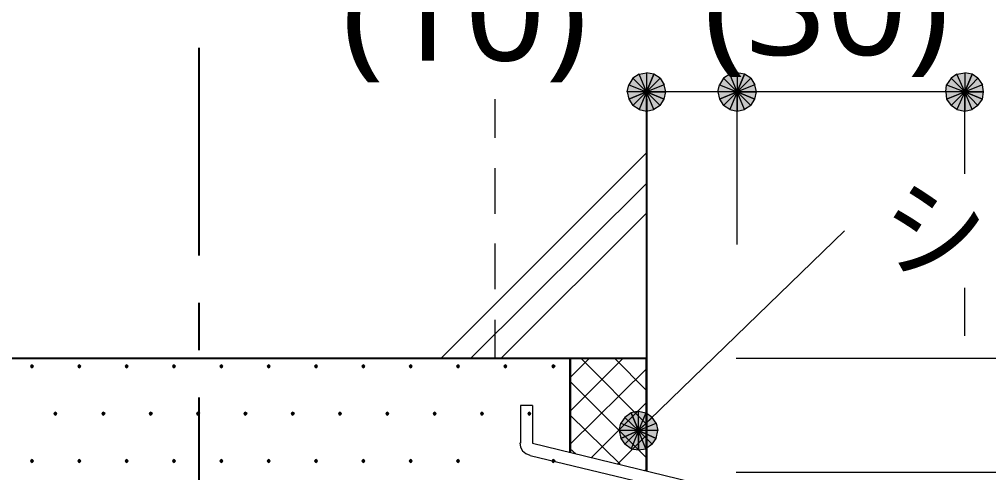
# Model space of a CAD drawing. Header units: millimetres. Extents: x 0 to 420, y 0 to 297.
# Drawn here: x 320.21 to 345.79, y 258.92 to 270.88 of the extents above; entities that cross this region are included whole.
import ezdxf
from ezdxf.enums import TextEntityAlignment as Align

# ---------------------------------------------------------------- set-up
doc = ezdxf.new("R2010")
doc.units = ezdxf.units.MM
doc.styles.add('kst32b', font='NotoSansJP-Variable.ttf')

msp = doc.modelspace()

# ---------------------------------------------------------------- hatches: boundary and pattern name
h = msp.add_hatch(color=7)
h.paths.add_polyline_path([(336.402, 269.325), (336.296, 269.155), (336.762, 268.965), (336.402, 269.325)])
h.paths.add_polyline_path([(336.296, 269.155), (336.762, 268.965), (336.254, 268.965), (336.296, 269.155)])
h.paths.add_polyline_path([(336.762, 268.965), (336.254, 268.965), (336.296, 268.774), (336.762, 268.965)])
h = msp.add_hatch(color=7)
h.paths.add_polyline_path([(336.952, 269.43), (336.762, 269.473), (336.762, 268.965), (336.952, 269.43)])
h.paths.add_polyline_path([(336.762, 269.473), (336.762, 268.965), (336.571, 269.43), (336.762, 269.473)])
h.paths.add_polyline_path([(336.762, 268.965), (336.571, 269.43), (336.402, 269.325), (336.762, 268.965)])
h = msp.add_hatch(color=7)
h.paths.add_polyline_path([(337.27, 268.965), (337.227, 269.155), (336.762, 268.965), (337.27, 268.965)])
h.paths.add_polyline_path([(337.227, 269.155), (336.762, 268.965), (337.121, 269.325), (337.227, 269.155)])
h.paths.add_polyline_path([(336.762, 268.965), (337.121, 269.325), (336.952, 269.43), (336.762, 268.965)])
h = msp.add_hatch(color=7)
h.paths.add_polyline_path([(338.794, 269.325), (338.688, 269.155), (339.154, 268.965), (338.794, 269.325)])
h.paths.add_polyline_path([(338.688, 269.155), (339.154, 268.965), (338.646, 268.965), (338.688, 269.155)])
h.paths.add_polyline_path([(339.154, 268.965), (338.646, 268.965), (338.688, 268.774), (339.154, 268.965)])
h = msp.add_hatch(color=7)
h.paths.add_polyline_path([(339.344, 269.43), (339.154, 269.473), (339.154, 268.965), (339.344, 269.43)])
h.paths.add_polyline_path([(339.154, 269.473), (339.154, 268.965), (338.963, 269.43), (339.154, 269.473)])
h.paths.add_polyline_path([(339.154, 268.965), (338.963, 269.43), (338.794, 269.325), (339.154, 268.965)])
h = msp.add_hatch(color=7)
h.paths.add_polyline_path([(339.662, 268.965), (339.619, 269.155), (339.154, 268.965), (339.662, 268.965)])
h.paths.add_polyline_path([(339.619, 269.155), (339.154, 268.965), (339.513, 269.325), (339.619, 269.155)])
h.paths.add_polyline_path([(339.154, 268.965), (339.513, 269.325), (339.344, 269.43), (339.154, 268.965)])
h = msp.add_hatch(color=7)
h.paths.add_polyline_path([(344.805, 269.325), (344.678, 269.155), (345.165, 268.965), (344.805, 269.325)])
h.paths.add_polyline_path([(344.678, 269.155), (345.165, 268.965), (344.657, 268.965), (344.678, 269.155)])
h.paths.add_polyline_path([(345.165, 268.965), (344.657, 268.965), (344.678, 268.774), (345.165, 268.965)])
h = msp.add_hatch(color=7)
h.paths.add_polyline_path([(345.355, 269.43), (345.165, 269.473), (345.165, 268.965), (345.355, 269.43)])
h.paths.add_polyline_path([(345.165, 269.473), (345.165, 268.965), (344.953, 269.43), (345.165, 269.473)])
h.paths.add_polyline_path([(345.165, 268.965), (344.953, 269.43), (344.805, 269.325), (345.165, 268.965)])
h = msp.add_hatch(color=7)
h.paths.add_polyline_path([(345.652, 268.965), (345.63, 269.155), (345.165, 268.965), (345.652, 268.965)])
h.paths.add_polyline_path([(345.63, 269.155), (345.165, 268.965), (345.504, 269.325), (345.63, 269.155)])
h.paths.add_polyline_path([(345.165, 268.965), (345.504, 269.325), (345.355, 269.43), (345.165, 268.965)])
h = msp.add_hatch(color=7)
h.paths.add_polyline_path([(336.296, 268.774), (336.402, 268.605), (336.762, 268.965), (336.296, 268.774)])
h.paths.add_polyline_path([(336.402, 268.605), (336.762, 268.965), (336.571, 268.499), (336.402, 268.605)])
h.paths.add_polyline_path([(336.762, 268.965), (336.571, 268.499), (336.762, 268.457), (336.762, 268.965)])
h = msp.add_hatch(color=7)
h.paths.add_polyline_path([(336.762, 268.457), (336.952, 268.499), (336.762, 268.965), (336.762, 268.457)])
h.paths.add_polyline_path([(336.952, 268.499), (336.762, 268.965), (337.121, 268.605), (336.952, 268.499)])
h.paths.add_polyline_path([(336.762, 268.965), (337.121, 268.605), (337.227, 268.774), (336.762, 268.965)])
for points in [[(337.227, 268.774), (337.27, 268.965), (336.762, 268.965), (337.227, 268.774)], [(339.619, 268.774), (339.662, 268.965), (339.154, 268.965), (339.619, 268.774)], [(345.63, 268.774), (345.652, 268.965), (345.165, 268.965), (345.63, 268.774)], [(320.548, 261.768), (320.527, 261.747), (320.506, 261.726), (320.527, 261.705), (320.548, 261.683), (320.569, 261.705), (320.59, 261.726), (320.569, 261.747), (320.548, 261.768)], [(321.797, 261.768), (321.776, 261.747), (321.754, 261.726), (321.776, 261.705), (321.797, 261.683), (321.818, 261.705), (321.839, 261.726), (321.818, 261.747), (321.797, 261.768)], [(323.046, 261.768), (323.025, 261.747), (323.003, 261.726), (323.025, 261.705), (323.046, 261.683), (323.067, 261.705), (323.088, 261.726), (323.067, 261.747), (323.046, 261.768)], [(324.295, 261.768), (324.273, 261.747), (324.252, 261.726), (324.273, 261.705), (324.295, 261.683), (324.316, 261.705), (324.337, 261.726), (324.316, 261.747), (324.295, 261.768)], [(325.543, 261.768), (325.522, 261.747), (325.501, 261.726), (325.522, 261.705), (325.543, 261.683), (325.564, 261.705), (325.586, 261.726), (325.564, 261.747), (325.543, 261.768)], [(326.792, 261.768), (326.771, 261.747), (326.75, 261.726), (326.771, 261.705), (326.792, 261.683), (326.813, 261.705), (326.834, 261.726), (326.813, 261.747), (326.792, 261.768)], [(328.041, 261.768), (328.02, 261.747), (327.999, 261.726), (328.02, 261.705), (328.041, 261.683), (328.062, 261.705), (328.083, 261.726), (328.062, 261.747), (328.041, 261.768)], [(329.29, 261.768), (329.269, 261.747), (329.248, 261.726), (329.269, 261.705), (329.29, 261.683), (329.311, 261.705), (329.332, 261.726), (329.311, 261.747), (329.29, 261.768)], [(330.539, 261.768), (330.518, 261.747), (330.496, 261.726), (330.518, 261.705), (330.539, 261.683), (330.56, 261.705), (330.581, 261.726), (330.56, 261.747), (330.539, 261.768)], [(331.787, 261.768), (331.766, 261.747), (331.745, 261.726), (331.766, 261.705), (331.787, 261.683), (331.809, 261.705), (331.83, 261.726), (331.809, 261.747), (331.787, 261.768)], [(333.036, 261.768), (333.015, 261.747), (332.994, 261.726), (333.015, 261.705), (333.036, 261.683), (333.057, 261.705), (333.079, 261.726), (333.057, 261.747), (333.036, 261.768)], [(334.306, 261.768), (334.285, 261.747), (334.264, 261.726), (334.285, 261.705), (334.306, 261.683), (334.328, 261.705), (334.349, 261.726), (334.328, 261.747), (334.306, 261.768)], [(321.162, 260.519), (321.141, 260.498), (321.12, 260.477), (321.141, 260.456), (321.162, 260.435), (321.183, 260.456), (321.204, 260.477), (321.183, 260.498), (321.162, 260.519)], [(322.432, 260.519), (322.411, 260.498), (322.389, 260.477), (322.411, 260.456), (322.432, 260.435), (322.453, 260.456), (322.474, 260.477), (322.453, 260.498), (322.432, 260.519)], [(323.681, 260.519), (323.659, 260.498), (323.638, 260.477), (323.659, 260.456), (323.681, 260.435), (323.702, 260.456), (323.723, 260.477), (323.702, 260.498), (323.681, 260.519)], [(324.929, 260.519), (324.908, 260.498), (324.887, 260.477), (324.908, 260.456), (324.929, 260.435), (324.951, 260.456), (324.972, 260.477), (324.951, 260.498), (324.929, 260.519)], [(326.178, 260.519), (326.157, 260.498), (326.136, 260.477), (326.157, 260.456), (326.178, 260.435), (326.2, 260.456), (326.221, 260.477), (326.2, 260.498), (326.178, 260.519)], [(327.427, 260.519), (327.406, 260.498), (327.385, 260.477), (327.406, 260.456), (327.427, 260.435), (327.448, 260.456), (327.47, 260.477), (327.448, 260.498), (327.427, 260.519)], [(328.676, 260.519), (328.655, 260.498), (328.634, 260.477), (328.655, 260.456), (328.676, 260.435), (328.697, 260.456), (328.718, 260.477), (328.697, 260.498), (328.676, 260.519)], [(329.925, 260.519), (329.904, 260.498), (329.882, 260.477), (329.904, 260.456), (329.925, 260.435), (329.946, 260.456), (329.967, 260.477), (329.946, 260.498), (329.925, 260.519)], [(331.174, 260.519), (331.153, 260.498), (331.131, 260.477), (331.153, 260.456), (331.174, 260.435), (331.195, 260.456), (331.216, 260.477), (331.195, 260.498), (331.174, 260.519)], [(332.422, 260.519), (332.401, 260.498), (332.38, 260.477), (332.401, 260.456), (332.422, 260.435), (332.444, 260.456), (332.465, 260.477), (332.444, 260.498), (332.422, 260.519)], [(333.671, 260.519), (333.65, 260.498), (333.629, 260.477), (333.65, 260.456), (333.671, 260.435), (333.693, 260.456), (333.714, 260.477), (333.693, 260.498), (333.671, 260.519)], [(336.36, 260.498), (336.19, 260.371), (336.55, 260.032), (336.36, 260.498)], [(320.548, 259.271), (320.527, 259.249), (320.506, 259.228), (320.527, 259.207), (320.548, 259.186), (320.569, 259.207), (320.59, 259.228), (320.569, 259.249), (320.548, 259.271)], [(321.797, 259.271), (321.776, 259.249), (321.754, 259.228), (321.776, 259.207), (321.797, 259.186), (321.818, 259.207), (321.839, 259.228), (321.818, 259.249), (321.797, 259.271)], [(323.046, 259.271), (323.025, 259.249), (323.003, 259.228), (323.025, 259.207), (323.046, 259.186), (323.067, 259.207), (323.088, 259.228), (323.067, 259.249), (323.046, 259.271)], [(324.295, 259.271), (324.273, 259.249), (324.252, 259.228), (324.273, 259.207), (324.295, 259.186), (324.316, 259.207), (324.337, 259.228), (324.316, 259.249), (324.295, 259.271)], [(325.543, 259.271), (325.522, 259.249), (325.501, 259.228), (325.522, 259.207), (325.543, 259.186), (325.564, 259.207), (325.586, 259.228), (325.564, 259.249), (325.543, 259.271)], [(326.792, 259.271), (326.771, 259.249), (326.75, 259.228), (326.771, 259.207), (326.792, 259.186), (326.813, 259.207), (326.834, 259.228), (326.813, 259.249), (326.792, 259.271)], [(328.041, 259.271), (328.02, 259.249), (327.999, 259.228), (328.02, 259.207), (328.041, 259.186), (328.062, 259.207), (328.083, 259.228), (328.062, 259.249), (328.041, 259.271)], [(329.29, 259.271), (329.269, 259.249), (329.248, 259.228), (329.269, 259.207), (329.29, 259.186), (329.311, 259.207), (329.332, 259.228), (329.311, 259.249), (329.29, 259.271)], [(330.539, 259.271), (330.518, 259.249), (330.496, 259.228), (330.518, 259.207), (330.539, 259.186), (330.56, 259.207), (330.581, 259.228), (330.56, 259.249), (330.539, 259.271)], [(331.787, 259.271), (331.766, 259.249), (331.745, 259.228), (331.766, 259.207), (331.787, 259.186), (331.809, 259.207), (331.83, 259.228), (331.809, 259.249), (331.787, 259.271)], [(334.306, 259.271), (334.285, 259.249), (334.264, 259.228), (334.285, 259.207), (334.306, 259.186), (334.328, 259.207), (334.349, 259.228), (334.328, 259.249), (334.306, 259.271)]]:
    msp.add_hatch(color=7).paths.add_polyline_path(points)
h = msp.add_hatch(color=7)
h.paths.add_polyline_path([(338.688, 268.774), (338.794, 268.605), (339.154, 268.965), (338.688, 268.774)])
h.paths.add_polyline_path([(338.794, 268.605), (339.154, 268.965), (338.963, 268.499), (338.794, 268.605)])
h.paths.add_polyline_path([(339.154, 268.965), (338.963, 268.499), (339.154, 268.457), (339.154, 268.965)])
h = msp.add_hatch(color=7)
h.paths.add_polyline_path([(339.154, 268.457), (339.344, 268.499), (339.154, 268.965), (339.154, 268.457)])
h.paths.add_polyline_path([(339.344, 268.499), (339.154, 268.965), (339.513, 268.605), (339.344, 268.499)])
h.paths.add_polyline_path([(339.154, 268.965), (339.513, 268.605), (339.619, 268.774), (339.154, 268.965)])
h = msp.add_hatch(color=7)
h.paths.add_polyline_path([(344.678, 268.774), (344.805, 268.605), (345.165, 268.965), (344.678, 268.774)])
h.paths.add_polyline_path([(344.805, 268.605), (345.165, 268.965), (344.953, 268.499), (344.805, 268.605)])
h.paths.add_polyline_path([(345.165, 268.965), (344.953, 268.499), (345.165, 268.457), (345.165, 268.965)])
h = msp.add_hatch(color=7)
h.paths.add_polyline_path([(345.165, 268.457), (345.355, 268.499), (345.165, 268.965), (345.165, 268.457)])
h.paths.add_polyline_path([(345.355, 268.499), (345.165, 268.965), (345.504, 268.605), (345.355, 268.499)])
h.paths.add_polyline_path([(345.165, 268.965), (345.504, 268.605), (345.63, 268.774), (345.165, 268.965)])
h = msp.add_hatch(color=7)
h.paths.add_polyline_path([(336.19, 260.371), (336.084, 260.223), (336.55, 260.032), (336.19, 260.371)])
h.paths.add_polyline_path([(336.084, 260.223), (336.55, 260.032), (336.042, 260.032), (336.084, 260.223)])
h.paths.add_polyline_path([(336.55, 260.032), (336.042, 260.032), (336.084, 259.821), (336.55, 260.032)])
h = msp.add_hatch(color=7)
h.paths.add_polyline_path([(336.91, 260.371), (336.741, 260.498), (336.55, 260.032), (336.91, 260.371)])
h.paths.add_polyline_path([(336.741, 260.498), (336.55, 260.032), (336.55, 260.54), (336.741, 260.498)])
h.paths.add_polyline_path([(336.55, 260.032), (336.55, 260.54), (336.36, 260.498), (336.55, 260.032)])
h = msp.add_hatch(color=7)
h.paths.add_polyline_path([(337.016, 259.821), (337.058, 260.032), (336.55, 260.032), (337.016, 259.821)])
h.paths.add_polyline_path([(337.058, 260.032), (336.55, 260.032), (337.016, 260.223), (337.058, 260.032)])
h.paths.add_polyline_path([(336.55, 260.032), (337.016, 260.223), (336.91, 260.371), (336.55, 260.032)])
h = msp.add_hatch(color=7)
h.paths.add_polyline_path([(336.084, 259.821), (336.19, 259.673), (336.55, 260.032), (336.084, 259.821)])
h.paths.add_polyline_path([(336.19, 259.673), (336.55, 260.032), (336.36, 259.546), (336.19, 259.673)])
h.paths.add_polyline_path([(336.55, 260.032), (336.36, 259.546), (336.55, 259.524), (336.55, 260.032)])
h = msp.add_hatch(color=7)
h.paths.add_polyline_path([(336.55, 259.524), (336.741, 259.546), (336.55, 260.032), (336.55, 259.524)])
h.paths.add_polyline_path([(336.741, 259.546), (336.55, 260.032), (336.91, 259.673), (336.741, 259.546)])
h.paths.add_polyline_path([(336.55, 260.032), (336.91, 259.673), (337.016, 259.821), (336.55, 260.032)])

# ---------------------------------------------------------------- linework, layer by layer
at = {"lineweight": 25}
for points in [[(324.951, 270.129), (324.951, 264.647)], [(336.762, 268.774), (336.762, 261.938)], [(324.951, 263.398), (324.951, 262.149)], [(301.752, 261.938), (336.762, 261.938)], [(324.951, 260.9), (324.951, 255.418)]]:
    msp.add_lwpolyline(points, dxfattribs=at)
at = {"lineweight": 0}
for points in [[(336.402, 269.325), (336.296, 269.155), (336.762, 268.965)], [(336.762, 268.965), (336.571, 269.43), (336.402, 269.325)], [(336.762, 269.473), (336.762, 268.965), (336.571, 269.43)], [(336.952, 269.43), (336.762, 269.473), (336.762, 268.965)], [(336.762, 268.965), (337.121, 269.325), (336.952, 269.43)], [(337.227, 269.155), (336.762, 268.965), (337.121, 269.325)], [(338.794, 269.325), (338.688, 269.155), (339.154, 268.965)], [(339.154, 268.965), (338.963, 269.43), (338.794, 269.325)], [(339.154, 269.473), (339.154, 268.965), (338.963, 269.43)], [(339.344, 269.43), (339.154, 269.473), (339.154, 268.965)], [(339.154, 268.965), (339.513, 269.325), (339.344, 269.43)], [(339.619, 269.155), (339.154, 268.965), (339.513, 269.325)], [(344.805, 269.325), (344.678, 269.155), (345.165, 268.965)], [(345.165, 268.965), (344.953, 269.43), (344.805, 269.325)], [(345.165, 269.473), (345.165, 268.965), (344.953, 269.43)], [(345.355, 269.43), (345.165, 269.473), (345.165, 268.965)], [(345.165, 268.965), (345.504, 269.325), (345.355, 269.43)], [(345.63, 269.155), (345.165, 268.965), (345.504, 269.325)], [(336.296, 269.155), (336.762, 268.965), (336.254, 268.965)], [(337.27, 268.965), (337.227, 269.155), (336.762, 268.965)], [(338.688, 269.155), (339.154, 268.965), (338.646, 268.965)], [(339.662, 268.965), (339.619, 269.155), (339.154, 268.965)], [(344.678, 269.155), (345.165, 268.965), (344.657, 268.965)], [(345.652, 268.965), (345.63, 269.155), (345.165, 268.965)], [(336.762, 268.965), (336.254, 268.965), (336.296, 268.774)], [(336.296, 268.774), (336.402, 268.605), (336.762, 268.965)], [(336.402, 268.605), (336.762, 268.965), (336.571, 268.499)], [(336.762, 268.965), (336.571, 268.499), (336.762, 268.457)], [(336.762, 268.457), (336.952, 268.499), (336.762, 268.965)], [(336.952, 268.499), (336.762, 268.965), (337.121, 268.605)], [(336.762, 268.965), (337.121, 268.605), (337.227, 268.774)], [(337.227, 268.774), (337.27, 268.965), (336.762, 268.965)], [(339.154, 268.965), (338.646, 268.965), (338.688, 268.774)], [(338.688, 268.774), (338.794, 268.605), (339.154, 268.965)], [(338.794, 268.605), (339.154, 268.965), (338.963, 268.499)], [(339.154, 268.965), (338.963, 268.499), (339.154, 268.457)], [(339.154, 268.457), (339.344, 268.499), (339.154, 268.965)], [(339.344, 268.499), (339.154, 268.965), (339.513, 268.605)], [(339.154, 268.965), (339.513, 268.605), (339.619, 268.774)], [(339.619, 268.774), (339.662, 268.965), (339.154, 268.965)], [(345.165, 268.965), (344.657, 268.965), (344.678, 268.774)], [(344.678, 268.774), (344.805, 268.605), (345.165, 268.965)], [(344.805, 268.605), (345.165, 268.965), (344.953, 268.499)], [(345.165, 268.965), (344.953, 268.499), (345.165, 268.457)], [(345.165, 268.457), (345.355, 268.499), (345.165, 268.965)], [(345.355, 268.499), (345.165, 268.965), (345.504, 268.605)], [(345.165, 268.965), (345.504, 268.605), (345.63, 268.774)], [(345.63, 268.774), (345.652, 268.965), (345.165, 268.965)], [(320.548, 261.768), (320.527, 261.747), (320.506, 261.726), (320.527, 261.705), (320.548, 261.683), (320.569, 261.705), (320.59, 261.726), (320.569, 261.747)], [(321.797, 261.768), (321.776, 261.747), (321.754, 261.726), (321.776, 261.705), (321.797, 261.683), (321.818, 261.705), (321.839, 261.726), (321.818, 261.747)], [(323.046, 261.768), (323.025, 261.747), (323.003, 261.726), (323.025, 261.705), (323.046, 261.683), (323.067, 261.705), (323.088, 261.726), (323.067, 261.747)], [(324.295, 261.768), (324.273, 261.747), (324.252, 261.726), (324.273, 261.705), (324.295, 261.683), (324.316, 261.705), (324.337, 261.726), (324.316, 261.747)], [(325.543, 261.768), (325.522, 261.747), (325.501, 261.726), (325.522, 261.705), (325.543, 261.683), (325.564, 261.705), (325.586, 261.726), (325.564, 261.747)], [(326.792, 261.768), (326.771, 261.747), (326.75, 261.726), (326.771, 261.705), (326.792, 261.683), (326.813, 261.705), (326.834, 261.726), (326.813, 261.747)], [(328.041, 261.768), (328.02, 261.747), (327.999, 261.726), (328.02, 261.705), (328.041, 261.683), (328.062, 261.705), (328.083, 261.726), (328.062, 261.747)], [(329.29, 261.768), (329.269, 261.747), (329.248, 261.726), (329.269, 261.705), (329.29, 261.683), (329.311, 261.705), (329.332, 261.726), (329.311, 261.747)], [(330.539, 261.768), (330.518, 261.747), (330.496, 261.726), (330.518, 261.705), (330.539, 261.683), (330.56, 261.705), (330.581, 261.726), (330.56, 261.747)], [(331.787, 261.768), (331.766, 261.747), (331.745, 261.726), (331.766, 261.705), (331.787, 261.683), (331.809, 261.705), (331.83, 261.726), (331.809, 261.747)], [(333.036, 261.768), (333.015, 261.747), (332.994, 261.726), (333.015, 261.705), (333.036, 261.683), (333.057, 261.705), (333.079, 261.726), (333.057, 261.747)], [(334.306, 261.768), (334.285, 261.747), (334.264, 261.726), (334.285, 261.705), (334.306, 261.683), (334.328, 261.705), (334.349, 261.726), (334.328, 261.747)], [(321.162, 260.519), (321.141, 260.498), (321.12, 260.477), (321.141, 260.456), (321.162, 260.435), (321.183, 260.456), (321.204, 260.477), (321.183, 260.498)], [(322.432, 260.519), (322.411, 260.498), (322.389, 260.477), (322.411, 260.456), (322.432, 260.435), (322.453, 260.456), (322.474, 260.477), (322.453, 260.498)], [(323.681, 260.519), (323.659, 260.498), (323.638, 260.477), (323.659, 260.456), (323.681, 260.435), (323.702, 260.456), (323.723, 260.477), (323.702, 260.498)], [(324.929, 260.519), (324.908, 260.498), (324.887, 260.477), (324.908, 260.456), (324.929, 260.435), (324.951, 260.456), (324.972, 260.477), (324.951, 260.498)], [(326.178, 260.519), (326.157, 260.498), (326.136, 260.477), (326.157, 260.456), (326.178, 260.435), (326.2, 260.456), (326.221, 260.477), (326.2, 260.498)], [(327.427, 260.519), (327.406, 260.498), (327.385, 260.477), (327.406, 260.456), (327.427, 260.435), (327.448, 260.456), (327.47, 260.477), (327.448, 260.498)], [(328.676, 260.519), (328.655, 260.498), (328.634, 260.477), (328.655, 260.456), (328.676, 260.435), (328.697, 260.456), (328.718, 260.477), (328.697, 260.498)], [(329.925, 260.519), (329.904, 260.498), (329.882, 260.477), (329.904, 260.456), (329.925, 260.435), (329.946, 260.456), (329.967, 260.477), (329.946, 260.498)], [(331.174, 260.519), (331.153, 260.498), (331.131, 260.477), (331.153, 260.456), (331.174, 260.435), (331.195, 260.456), (331.216, 260.477), (331.195, 260.498)], [(332.422, 260.519), (332.401, 260.498), (332.38, 260.477), (332.401, 260.456), (332.422, 260.435), (332.444, 260.456), (332.465, 260.477), (332.444, 260.498)], [(333.671, 260.519), (333.65, 260.498), (333.629, 260.477), (333.65, 260.456), (333.671, 260.435), (333.693, 260.456), (333.714, 260.477), (333.693, 260.498)], [(336.19, 260.371), (336.084, 260.223), (336.55, 260.032)], [(336.36, 260.498), (336.19, 260.371), (336.55, 260.032)], [(336.55, 260.032), (336.55, 260.54), (336.36, 260.498)], [(336.741, 260.498), (336.55, 260.032), (336.55, 260.54)], [(336.91, 260.371), (336.741, 260.498), (336.55, 260.032)], [(336.55, 260.032), (337.016, 260.223), (336.91, 260.371)], [(336.084, 260.223), (336.55, 260.032), (336.042, 260.032)], [(337.058, 260.032), (336.55, 260.032), (337.016, 260.223)], [(336.55, 260.032), (336.042, 260.032), (336.084, 259.821)], [(336.084, 259.821), (336.19, 259.673), (336.55, 260.032)], [(336.19, 259.673), (336.55, 260.032), (336.36, 259.546)], [(336.55, 260.032), (336.36, 259.546), (336.55, 259.524)], [(336.55, 259.524), (336.741, 259.546), (336.55, 260.032)], [(336.741, 259.546), (336.55, 260.032), (336.91, 259.673)], [(336.55, 260.032), (336.91, 259.673), (337.016, 259.821)], [(337.016, 259.821), (337.058, 260.032), (336.55, 260.032)], [(320.548, 259.271), (320.527, 259.249), (320.506, 259.228), (320.527, 259.207), (320.548, 259.186), (320.569, 259.207), (320.59, 259.228), (320.569, 259.249)], [(321.797, 259.271), (321.776, 259.249), (321.754, 259.228), (321.776, 259.207), (321.797, 259.186), (321.818, 259.207), (321.839, 259.228), (321.818, 259.249)], [(323.046, 259.271), (323.025, 259.249), (323.003, 259.228), (323.025, 259.207), (323.046, 259.186), (323.067, 259.207), (323.088, 259.228), (323.067, 259.249)], [(324.295, 259.271), (324.273, 259.249), (324.252, 259.228), (324.273, 259.207), (324.295, 259.186), (324.316, 259.207), (324.337, 259.228), (324.316, 259.249)], [(325.543, 259.271), (325.522, 259.249), (325.501, 259.228), (325.522, 259.207), (325.543, 259.186), (325.564, 259.207), (325.586, 259.228), (325.564, 259.249)], [(326.792, 259.271), (326.771, 259.249), (326.75, 259.228), (326.771, 259.207), (326.792, 259.186), (326.813, 259.207), (326.834, 259.228), (326.813, 259.249)], [(328.041, 259.271), (328.02, 259.249), (327.999, 259.228), (328.02, 259.207), (328.041, 259.186), (328.062, 259.207), (328.083, 259.228), (328.062, 259.249)], [(329.29, 259.271), (329.269, 259.249), (329.248, 259.228), (329.269, 259.207), (329.29, 259.186), (329.311, 259.207), (329.332, 259.228), (329.311, 259.249)], [(330.539, 259.271), (330.518, 259.249), (330.496, 259.228), (330.518, 259.207), (330.539, 259.186), (330.56, 259.207), (330.581, 259.228), (330.56, 259.249)], [(331.787, 259.271), (331.766, 259.249), (331.745, 259.228), (331.766, 259.207), (331.787, 259.186), (331.809, 259.207), (331.83, 259.228), (331.809, 259.249)], [(334.306, 259.271), (334.285, 259.249), (334.264, 259.228), (334.285, 259.207), (334.306, 259.186), (334.328, 259.207), (334.349, 259.228), (334.328, 259.249)]]:
    msp.add_lwpolyline(points, close=True, dxfattribs=at)
at = {"lineweight": 13}
for points in [[(345.165, 268.965), (339.154, 268.965), (336.762, 268.965)], [(339.154, 264.943), (339.154, 268.965)], [(345.165, 266.806), (345.165, 268.965)], [(332.761, 268.774), (332.761, 267.758)], [(331.343, 261.938), (336.762, 267.356)], [(332.761, 266.954), (332.761, 265.747)], [(332.126, 261.938), (336.762, 266.552)], [(332.93, 261.938), (336.762, 265.769)], [(336.55, 260.032), (341.99, 265.303)], [(332.761, 264.964), (332.761, 263.758)], [(345.165, 262.53), (345.165, 263.8)], [(332.761, 262.954), (332.761, 261.938)], [(334.751, 261.429), (335.259, 261.938)], [(334.751, 260.54), (336.148, 261.938)], [(336.762, 260.202), (335.026, 261.938)], [(336.762, 261.091), (335.915, 261.938)], [(339.132, 261.938), (352.996, 261.938)], [(334.751, 259.673), (336.762, 261.662)], [(336.762, 259.313), (334.751, 261.324)], [(333.756, 260.689), (333.438, 260.689), (333.438, 259.694)], [(333.756, 260.689), (333.756, 259.694)], [(335.301, 259.313), (336.762, 260.773)], [(336.063, 259.143), (334.751, 260.435)], [(336, 259.143), (336.762, 259.905)], [(333.417, 259.704), (333.437, 259.593), (333.491, 259.497), (333.574, 259.424), (333.68, 259.383)], [(333.756, 259.694), (344.911, 256.984)], [(333.693, 259.376), (344.784, 256.709)], [(334.899, 259.419), (334.751, 259.546)], [(336.719, 258.974), (336.762, 259.016)], [(339.132, 258.932), (352.996, 258.932)]]:
    msp.add_lwpolyline(points, dxfattribs=at)
at = {"lineweight": 30}
for points in [[(334.751, 261.938), (334.751, 259.44)], [(336.762, 261.938), (336.762, 258.974)]]:
    msp.add_lwpolyline(points, dxfattribs=at)

# ---------------------------------------------------------------- texts
at = {"style": 'kst32b'}
for s, height, p, p2 in [('(10)', 2.5989, (328.718, 269.79), (335.216, 269.79)), ('(30)', 2.5989, (338.264, 269.938), (344.762, 269.938)), ('シーリング材(15×10)', 2.07913, (342.985, 264.308), (368.974, 264.308))]:
    msp.add_text(s, height=height, dxfattribs=at).set_placement(p, p2, align=Align.FIT)

doc.saveas('drawing.dxf')
